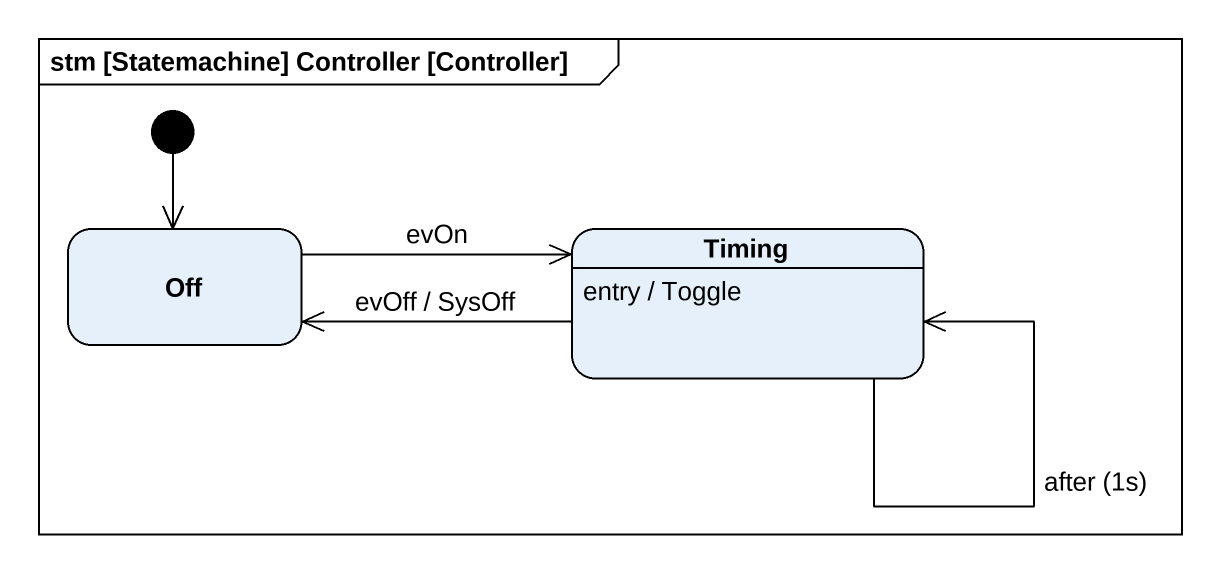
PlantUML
@startuml
mainframe stm [Statemachine] Controller [Controller]
hide empty description
state Off
state Timing
Timing : entry / Toggle
[*] --> Off
Off -right-> Timing : evOn
Timing -left-> Off : evOff / SysOff
Timing --> Timing : after (1s)
@enduml
